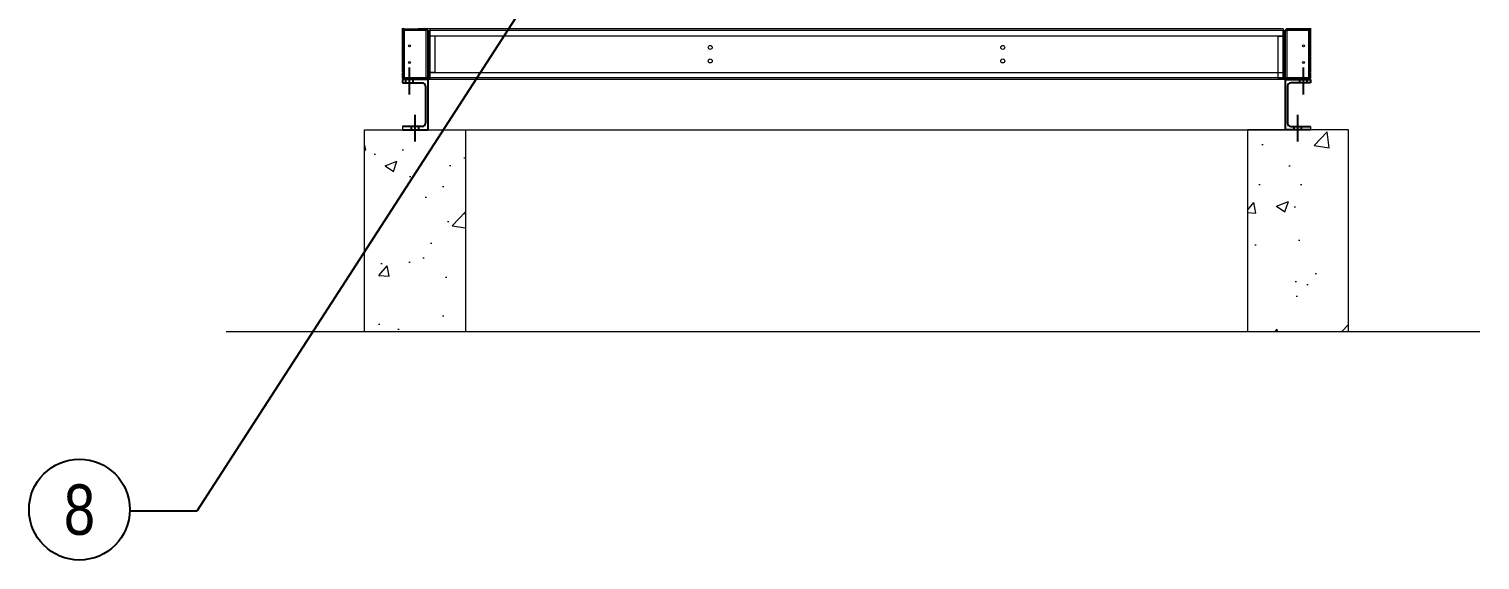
# Model space of a CAD drawing. Header units: millimetres. Extents: x 10706 to 40113, y 7812 to 28607.
# Drawn here: x 28631 to 32946, y 13965 to 15545 of the extents above; entities that cross this region are included whole.
import ezdxf
from ezdxf import colors
from ezdxf.entities.mleader import LeaderData, LeaderLine
from ezdxf.enums import TextEntityAlignment as Align
from ezdxf.math import Vec2, Vec3

# ---------------------------------------------------------------- set-up
doc = ezdxf.new("R2010")
doc.units = ezdxf.units.MM
doc.linetypes.add('CENTERX2', pattern=[4, 2.5, -0.5, 0.5, -0.5])
for name, color, linetype in [('냉각탑_dim', 1, 'Continuous'), ('냉각탑_text', 3, 'Continuous'), ('냉각탑_기초', 23, 'Continuous')]:
    doc.layers.add(name, color=color, linetype=linetype)
doc.styles.get("Standard").update_dxf_attribs({"font": 'arial.ttf'})

# ---------------------------------------------------------------- blocks, each defined once
blk = doc.blocks.new('2')
at = {"color": 7, "lineweight": 20, "ltscale": 0.003688}
blk.add_line((29741.6, 15540), (29741.6, 15546.7), dxfattribs=at)
at = {"color": 7, "lineweight": 20, "ltscale": 0.0085}
for p, q in [((29741.6, 15524.7), (29741.6, 15540)), ((29744.8, 15524.7), (29744.8, 15540)), ((29823.3, 15540), (29823.3, 15524.7)), ((32359.9, 15524.7), (32359.9, 15540)), ((32438.4, 15540), (32438.4, 15524.7)), ((32441.6, 15540), (32441.6, 15524.7)), ((32359.9, 15522.7), (32344.6, 15522.7)), ((29741.6, 15399.4), (29741.6, 15414.7)), ((29744.8, 15399.4), (29744.8, 15414.7)), ((29823.3, 15416.7), (29838.6, 15416.7)), ((29823.3, 15414.7), (29823.3, 15399.4)), ((32359.9, 15399.4), (32359.9, 15414.7)), ((32438.4, 15414.7), (32438.4, 15399.4)), ((32441.6, 15414.7), (32441.6, 15399.4)), ((32344.6, 15399.4), (32359.9, 15399.4))]:
    blk.add_line(p, q, dxfattribs=at)
at = {"color": 7, "lineweight": 20, "ltscale": 0.001198}
blk.add_line((29745.1, 15544.5), (29745.1, 15546.7), dxfattribs=at)
at = {"color": 7, "lineweight": 20, "ltscale": 0.069}
for p, q in [((29745.1, 15416.7), (29745.1, 15540.9)), ((32438.1, 15540.9), (32438.1, 15416.7))]:
    blk.add_line(p, q, dxfattribs=at)
at = {"color": 7, "lineweight": 20, "ltscale": 0.036444}
for p, q in [((29746.3, 15544.7), (29811.9, 15544.7)), ((29746.3, 15541.5), (29811.9, 15541.5)), ((29811.9, 15540), (29746.3, 15540)), ((32436.9, 15544.7), (32371.3, 15544.7)), ((32436.9, 15541.5), (32371.3, 15541.5)), ((32436.9, 15540), (32371.3, 15540)), ((29811.9, 15399.4), (29746.3, 15399.4)), ((29746.3, 15399.4), (29811.9, 15399.4)), ((29746.3, 15397.9), (29811.9, 15397.9)), ((29746.3, 15394.7), (29811.9, 15394.7)), ((29746.3, 15394.7), (29811.9, 15394.7)), ((32436.9, 15399.4), (32371.3, 15399.4)), ((32371.3, 15399.4), (32436.9, 15399.4)), ((32436.9, 15397.9), (32371.3, 15397.9)), ((32436.9, 15394.7), (32371.3, 15394.7))]:
    blk.add_line(p, q, dxfattribs=at)
at = {"color": 7, "lineweight": 20, "ltscale": 0.078111}
for p, q in [((29746.3, 15540), (29746.3, 15399.4)), ((29811.9, 15399.4), (29811.9, 15540)), ((29816.6, 15399.4), (29816.6, 15540)), ((32366.6, 15540), (32366.6, 15399.4)), ((32371.3, 15540), (32371.3, 15399.4)), ((32436.9, 15399.4), (32436.9, 15540)), ((32436.9, 15540), (32436.9, 15399.4))]:
    blk.add_line(p, q, dxfattribs=at)
at = {"color": 7, "lineweight": 20, "ltscale": 0.000834306}
for p, q in [((29780.1, 15541.5), (29780.1, 15540)), ((32397.6, 15541.5), (32397.6, 15540)), ((32399.6, 15540), (32399.6, 15541.5))]:
    blk.add_line(p, q, dxfattribs=at)
at = {"color": 7, "lineweight": 20, "ltscale": 0.000833331}
for p, q in [((29783.6, 15541.5), (29783.6, 15540)), ((29785.6, 15541.5), (29785.6, 15540)), ((29789.1, 15541.5), (29789.1, 15540)), ((29805.6, 15540), (29805.6, 15541.5)), ((32377.6, 15540), (32377.6, 15541.5)), ((32394.1, 15541.5), (32394.1, 15540)), ((32403.1, 15540), (32403.1, 15541.5))]:
    blk.add_line(p, q, dxfattribs=at)
at = {"color": 7, "lineweight": 20, "ltscale": 0.000888889}
for p, q in [((29788.6, 15546.3), (29788.6, 15544.7)), ((30655.6, 15546.3), (30655.6, 15544.7))]:
    blk.add_line(p, q, dxfattribs=at)
at = {"color": 7, "lineweight": 20, "ltscale": 0.481667}
blk.add_line((30655.6, 15544.7), (29788.6, 15544.7), dxfattribs=at)
at = {"color": 7, "lineweight": 20, "ltscale": 0.002611}
for p, q in [((29816.6, 15540), (29811.9, 15540)), ((29818.6, 15540), (29823.3, 15540)), ((29823.3, 15544.7), (29823.3, 15540)), ((32359.9, 15544.7), (32359.9, 15540)), ((32366.6, 15540), (32371.3, 15540)), ((32364.6, 15522.7), (32359.9, 15522.7)), ((29818.6, 15416.7), (29823.3, 15416.7)), ((29816.6, 15399.4), (29811.9, 15399.4)), ((29823.3, 15399.4), (29823.3, 15394.7)), ((32359.9, 15399.4), (32359.9, 15394.7)), ((32364.6, 15399.4), (32359.9, 15399.4)), ((32366.6, 15399.4), (32371.3, 15399.4))]:
    blk.add_line(p, q, dxfattribs=at)
at = {"color": 7, "lineweight": 20, "ltscale": 0.0685}
for p, q in [((29818.6, 15540), (29818.6, 15416.7)), ((32344.6, 15522.7), (32344.6, 15399.4)), ((32359.9, 15399.4), (32359.9, 15522.7)), ((32364.6, 15399.4), (32364.6, 15522.7))]:
    blk.add_line(p, q, dxfattribs=at)
at = {"color": 7, "lineweight": 20}
for p, q in [((32359.9, 15544.7), (29823.3, 15544.7)), ((32359.9, 15540), (29823.3, 15540)), ((29823.3, 15524.7), (32359.9, 15524.7)), ((32359.9, 15414.7), (29823.3, 15414.7)), ((32359.9, 15399.4), (29823.3, 15399.4)), ((32359.9, 15394.7), (29823.3, 15394.7))]:
    blk.add_line(p, q, dxfattribs=at)
at = {"color": 7, "lineweight": 20, "ltscale": 0.009611}
for p, q in [((32359.9, 15540), (32359.9, 15522.7)), ((32361.4, 15540), (32361.4, 15522.7)), ((32364.6, 15522.7), (32364.6, 15540)), ((29818.6, 15416.7), (29818.6, 15399.4)), ((29821.8, 15399.4), (29821.8, 15416.7))]:
    blk.add_line(p, q, dxfattribs=at)
at = {"color": 7, "lineweight": 20, "ltscale": 0.000833333}
for p, q in [((32361.4, 15540), (32359.9, 15540)), ((29743.6, 15416.7), (29745.1, 15416.7)), ((32439.6, 15416.7), (32438.1, 15416.7)), ((29781.6, 15398.2), (29780.1, 15398.2)), ((29789.1, 15398.2), (29787.6, 15398.2)), ((29811.9, 15399.4), (29813.4, 15399.4)), ((29823.3, 15399.4), (29821.8, 15399.4)), ((32371.3, 15399.4), (32369.8, 15399.4)), ((32394.1, 15398.2), (32395.6, 15398.2)), ((32401.6, 15398.2), (32403.1, 15398.2))]:
    blk.add_line(p, q, dxfattribs=at)
at = {"color": 7, "lineweight": 20, "ltscale": 0.001778}
for p, q in [((32364.6, 15540), (32361.4, 15540)), ((29741.6, 15524.7), (29744.8, 15524.7)), ((32441.6, 15524.7), (32438.4, 15524.7)), ((29741.6, 15414.7), (29744.8, 15414.7)), ((32441.6, 15414.7), (32438.4, 15414.7)), ((29818.6, 15399.4), (29821.8, 15399.4))]:
    blk.add_line(p, q, dxfattribs=at)
at = {"color": 7, "lineweight": 20, "ltscale": 0.001199}
blk.add_line((32438.1, 15546.7), (32438.1, 15544.5), dxfattribs=at)
at = {"color": 7, "lineweight": 20, "ltscale": 0.003722}
blk.add_line((32441.6, 15546.7), (32441.6, 15540), dxfattribs=at)
blk.add_line((32441.6, 15546.7), (32441.6, 15540), dxfattribs=at)
at = {"color": 7, "lineweight": 20, "ltscale": 0.06}
for p, q in [((29741.6, 15416.7), (29741.6, 15524.7)), ((29823.3, 15524.7), (29823.3, 15416.7)), ((29838.6, 15416.7), (29838.6, 15524.7)), ((32441.6, 15524.7), (32441.6, 15416.7))]:
    blk.add_line(p, q, dxfattribs=at)
at = {"color": 7, "lineweight": 20, "ltscale": 0.060001}
blk.add_line((32441.6, 15524.7), (32441.6, 15416.7), dxfattribs=at)
at = {"color": 7, "lineweight": 20, "ltscale": 0.001944}
for p, q in [((29745.1, 15416.7), (29741.6, 15416.7)), ((32438.1, 15416.7), (32441.6, 15416.7)), ((29780.1, 15398.2), (29783.6, 15398.2)), ((32403.1, 15398.2), (32399.6, 15398.2))]:
    blk.add_line(p, q, dxfattribs=at)
at = {"color": 7, "lineweight": 20, "ltscale": 0.001111}
for p, q in [((29741.6, 15416.7), (29743.6, 15416.7)), ((29818.6, 15414.7), (29816.6, 15414.7)), ((29823.3, 15416.7), (29823.3, 15414.7)), ((32366.6, 15414.7), (32364.6, 15414.7)), ((32439.6, 15416.7), (32441.6, 15416.7)), ((29785.6, 15398.2), (29787.6, 15398.2)), ((32395.6, 15398.2), (32397.6, 15398.2))]:
    blk.add_line(p, q, dxfattribs=at)
at = {"color": 7, "lineweight": 20, "ltscale": 0.010111}
for p, q in [((29745.1, 15398.5), (29745.1, 15416.7)), ((32438.1, 15416.7), (32438.1, 15398.5)), ((32438.1, 15416.7), (32438.1, 15398.5))]:
    blk.add_line(p, q, dxfattribs=at)
at = {"color": 1, "linetype": 'CENTERX2', "ltscale": 50}
for p, q in [((29762.6, 15349.7), (29762.6, 15429.7)), ((32420.6, 15349.7), (32420.6, 15429.7)), ((29779.1, 15209.7), (29779.1, 15289.7)), ((32404.1, 15209.7), (32404.1, 15289.7))]:
    blk.add_line(p, q, dxfattribs=at)
at = {"color": 7, "lineweight": 20, "ltscale": 0.000632501}
blk.add_line((29741.6, 15398.2), (29741.6, 15399.3), dxfattribs=at)
at = {"color": 7, "lineweight": 25, "ltscale": 0.008333}
for p, q in [((29741.6, 15394.7), (29741.6, 15384.7)), ((32441.6, 15394.7), (32441.6, 15384.7))]:
    blk.add_line(p, q, dxfattribs=at)
at = {"color": 7, "lineweight": 25, "ltscale": 0.125}
for p, q in [((29816.6, 15394.7), (29741.6, 15394.7)), ((32366.6, 15394.7), (32441.6, 15394.7)), ((29741.6, 15244.7), (29816.6, 15244.7)), ((32441.6, 15244.7), (32366.6, 15244.7))]:
    blk.add_line(p, q, dxfattribs=at)
at = {"color": 7, "lineweight": 25, "ltscale": 0.05125}
for p, q in [((29741.6, 15384.7), (29800.1, 15384.7)), ((32441.6, 15384.7), (32383.1, 15384.7)), ((29800.1, 15254.7), (29741.6, 15254.7)), ((32383.1, 15254.7), (32441.6, 15254.7))]:
    blk.add_line(p, q, dxfattribs=at)
at = {"color": 7, "lineweight": 20, "ltscale": 0.000665759}
blk.add_line((29745.1, 15394.7), (29746.3, 15394.7), dxfattribs=at)
at = {"color": 7, "lineweight": 20, "ltscale": 0.00066576}
blk.add_line((29745.1, 15394.7), (29746.3, 15394.7), dxfattribs=at)
at = {"color": 7, "lineweight": 20, "ltscale": 0.019278}
for p, q in [((29745.4, 15398.2), (29780.1, 15398.2)), ((29780.1, 15398.2), (29745.4, 15398.2)), ((32403.1, 15398.2), (32437.8, 15398.2)), ((32437.8, 15398.2), (32403.1, 15398.2))]:
    blk.add_line(p, q, dxfattribs=at)
for p, q in [((29751.6, 15384.7), (29751.6, 15394.7)), ((29773.6, 15384.7), (29773.6, 15394.7)), ((32409.6, 15384.7), (32409.6, 15394.7)), ((32431.6, 15384.7), (32431.6, 15394.7)), ((29768.1, 15244.7), (29768.1, 15254.7)), ((29790.1, 15244.7), (29790.1, 15254.7)), ((32393.1, 15244.7), (32393.1, 15254.7)), ((32415.1, 15244.7), (32415.1, 15254.7))]:
    blk.add_line(p, q)
at = {"color": 7, "lineweight": 20, "ltscale": 0.000666669}
for p, q in [((29780.1, 15399.4), (29780.1, 15398.2)), ((29789.1, 15399.4), (29789.1, 15398.2))]:
    blk.add_line(p, q, dxfattribs=at)
at = {"color": 7, "lineweight": 20, "ltscale": 0.000667645}
for p, q in [((29783.6, 15399.4), (29783.6, 15398.2)), ((29787.6, 15398.2), (29787.6, 15399.4)), ((32397.6, 15398.2), (32397.6, 15399.4))]:
    blk.add_line(p, q, dxfattribs=at)
at = {"color": 7, "lineweight": 20, "ltscale": 0.00066667}
for p, q in [((29785.6, 15399.4), (29785.6, 15398.2)), ((32395.6, 15399.4), (32395.6, 15398.2)), ((32399.6, 15398.2), (32399.6, 15399.4))]:
    blk.add_line(p, q, dxfattribs=at)
at = {"color": 7, "lineweight": 20, "ltscale": 0.013167}
for p, q in [((29812.8, 15398.2), (29789.1, 15398.2)), ((32394.1, 15398.2), (32370.4, 15398.2))]:
    blk.add_line(p, q, dxfattribs=at)
at = {"color": 7, "lineweight": 20, "ltscale": 0.000166667}
for p, q in [((29789.1, 15398.2), (29789.1, 15397.9)), ((32394.1, 15398.2), (32394.1, 15397.9))]:
    blk.add_line(p, q, dxfattribs=at)
at = {"color": 7, "lineweight": 25, "ltscale": 0.091667}
for p, q in [((29810.1, 15374.7), (29810.1, 15264.7)), ((32373.1, 15374.7), (32373.1, 15264.7))]:
    blk.add_line(p, q, dxfattribs=at)
at = {"color": 7, "lineweight": 20, "ltscale": 0.006332}
blk.add_line((29823.3, 15394.7), (29811.9, 15394.7), dxfattribs=at)
at = {"color": 7, "lineweight": 20, "ltscale": 0.003809}
for p, q in [((29823.3, 15398.2), (29816.5, 15398.2)), ((32366.8, 15398.2), (32359.9, 15398.2))]:
    blk.add_line(p, q, dxfattribs=at)
at = {"ltscale": 25}
for p, q in [((29816.6, 15394.7), (29816.6, 15244.7)), ((32366.6, 15394.7), (32366.6, 15244.7))]:
    blk.add_line(p, q, dxfattribs=at)
at = {"color": 7, "lineweight": 20, "ltscale": 0.006333}
blk.add_line((32371.3, 15394.7), (32359.9, 15394.7), dxfattribs=at)
at = {"color": 7, "lineweight": 20, "ltscale": 0.000667643}
for p, q in [((32394.1, 15398.2), (32394.1, 15399.4)), ((32403.1, 15398.2), (32403.1, 15399.4))]:
    blk.add_line(p, q, dxfattribs=at)
at = {"color": 7, "lineweight": 20, "ltscale": 0.00066766}
blk.add_line((32394.1, 15398.2), (32394.1, 15399.4), dxfattribs=at)
at = {"color": 7, "lineweight": 20, "ltscale": 0.000666671}
for p, q in [((32438.1, 15394.7), (32436.9, 15394.7)), ((32441.6, 15399.4), (32441.6, 15398.2))]:
    blk.add_line(p, q, dxfattribs=at)
at = {"color": 7, "lineweight": 15, "ltscale": 0.0625}
for p, q in [((29741.6, 15254.7), (29741.6, 15244.7)), ((32441.6, 15254.7), (32441.6, 15244.7))]:
    blk.add_line(p, q, dxfattribs=at)
at = {"lineweight": 5}
blk.add_line((29816.6, 15244.7), (32366.6, 15244.7), dxfattribs=at)
at = {"color": 7, "lineweight": 20}
for centre, radius in [((29762.6, 15494.7), 3), ((30656.6, 15489.7), 6), ((31526.6, 15489.7), 6), ((32420.6, 15494.7), 3), ((29762.6, 15444.7), 3), ((30656.6, 15449.7), 6), ((31526.6, 15449.7), 6), ((32420.6, 15444.7), 3)]:
    blk.add_circle(centre, radius, dxfattribs=at)
for centre, radius, start, end in [((29746.3, 15540), 4.7, 90, 180), ((29746.3, 15540), 1.5, 90, 180), ((29811.9, 15540), 4.7, 0, 90), ((29811.9, 15540), 1.5, 0, 90), ((32371.3, 15540), 4.7, 90, 180), ((32371.3, 15540), 1.5, 90, 180), ((32436.9, 15540), 4.7, 0, 90), ((32436.9, 15540), 1.5, 0, 90), ((29746.3, 15399.4), 4.7, 180, 270), ((29745.1, 15398.2), 3.5, 180, 270), ((29746.3, 15399.4), 1.5, 180, 270), ((29780.1, 15398.2), 3.5, 270, 270.9147), ((29780.1, 15398.2), 1.5, 348.463, 0), ((29780.1, 15398.2), 3.5, 355.0829, 0), ((29811.9, 15399.4), 1.5, 270, 0), ((29811.9, 15399.4), 4.7, 270, 0), ((32371.3, 15399.4), 4.7, 180, 270), ((32371.3, 15399.4), 1.5, 180, 270), ((32403.1, 15398.2), 3.5, 180, 184.9171), ((32403.1, 15398.2), 1.5, 180, 191.537), ((32403.1, 15398.2), 3.5, 269.0991, 270), ((32436.9, 15399.4), 1.5, 270, 0), ((32436.9, 15399.4), 4.7, 270, 0), ((32438.1, 15398.2), 3.5, 270, 0)]:
    blk.add_arc(centre, radius, start, end, dxfattribs=at)
at = {"color": 7, "lineweight": 25}
for centre, start, end in [((29800.1, 15374.7), 0, 90), ((32383.1, 15374.7), 90, 180), ((29800.1, 15264.7), 270, 0), ((32383.1, 15264.7), 180, 270)]:
    blk.add_arc(centre, 10, start, end, dxfattribs=at)

msp = doc.modelspace()

# ---------------------------------------------------------------- hatches: boundary and pattern name
at = {"layer": '냉각탑_기초', "lineweight": 20, "ltscale": 30}
h = msp.add_hatch(dxfattribs=at)
h.set_pattern_fill('AR-CONC', color=256, scale=50, style=0)
h.set_pattern_definition([(50, (15000.62, -1296.64), (358.63, -31.376), [37.5, -412.5]), (355, (15000.62, -1296.64), (-69.3757, 376.096), [30, -330]), (100.4514, (15030.5, -1299.25), (289.2547, 344.72), [31.87, -350.571]), (46.1842, (15000.62, -1196.64), (533.6205, -82.7595), [56.25, -618.75]), (96.6356, (15045.1, -1203.53), (467.331, 487.059), [47.805, -525.856]), (351.1842, (15000.6, -1196.64), (467.331, 487.059), [45, -495]), (21, (15050.62, -1221.64), (298.4535, -201.3094), [37.5, -412.5]), (326, (15050.62, -1221.64), (121.6577, 362.575), [30, -330]), (71.4514, (15075.5, -1238.4), (420.1113, 161.265), [31.87, -350.571]), (37.5, (15000.62, -1296.64), (6.0799, 166.4469), [0, -326, 0, -335, 0, -331.25]), (7.5, (15000.62, -1296.64), (131.5348, 197.2059), [0, -191, 0, -318.5, 0, -126.25]), (327.5, (14889.12, -1296.64), (266.9112, -11.2774), [0, -125, 0, -390, 0, -517.5]), (317.5, (14839.12, -1296.64), (291.593, 50.0525), [0, -162.5, 0, -259, 0, -367.5])])
h.paths.add_polyline_path([(29929.1, 15244.7), (29629.1, 15244.7), (29629.1, 14644.7), (29929.1, 14644.7)])
h = msp.add_hatch(dxfattribs=at)
h.set_pattern_fill('AR-CONC', color=256, scale=50, style=0)
h.set_pattern_definition([(50, (15495.62, -1296.64), (358.63, -31.376), [37.5, -412.5]), (355, (15495.62, -1296.64), (-69.3757, 376.096), [30, -330]), (100.4514, (15525.5, -1299.25), (289.2547, 344.72), [31.87, -350.571]), (46.1842, (15495.62, -1196.64), (533.6205, -82.7595), [56.25, -618.75]), (96.6356, (15540.1, -1203.53), (467.331, 487.059), [47.805, -525.856]), (351.1842, (15495.6, -1196.64), (467.331, 487.059), [45, -495]), (21, (15545.62, -1221.64), (298.4535, -201.3094), [37.5, -412.5]), (326, (15545.62, -1221.64), (121.6577, 362.575), [30, -330]), (71.4514, (15570.5, -1238.4), (420.1113, 161.265), [31.87, -350.571]), (37.5, (15495.62, -1296.64), (6.0799, 166.4469), [0, -326, 0, -335, 0, -331.25]), (7.5, (15495.62, -1296.64), (131.5348, 197.2059), [0, -191, 0, -318.5, 0, -126.25]), (327.5, (15384.12, -1296.64), (266.9112, -11.2774), [0, -125, 0, -390, 0, -517.5]), (317.5, (15334.12, -1296.64), (291.593, 50.0525), [0, -162.5, 0, -259, 0, -367.5])])
h.paths.add_polyline_path([(32254.1, 15244.7), (32554.1, 15244.7), (32554.1, 14644.7), (32254.1, 14644.7)])

# ---------------------------------------------------------------- linework, layer by layer
at = {"layer": '냉각탑_dim', "linetype": 'ByBlock', "lineweight": -3}
msp.add_circle((28781.1, 14114.5), 150, dxfattribs=at)
at = {"layer": '냉각탑_기초', "lineweight": 20, "ltscale": 30}
msp.add_line((29217.1, 14644.7), (32945.5, 14644.7), dxfattribs=at)
for points in [[(29629.1, 14644.7), (29629.1, 15244.7), (29929.1, 15244.7), (29929.1, 14644.7)], [(32554.1, 14644.7), (32554.1, 15244.7), (32254.1, 15244.7), (32254.1, 14644.7)]]:
    msp.add_lwpolyline(points, dxfattribs=at)

# ---------------------------------------------------------------- block references
msp.add_blockref('2', (0, 0))

# ---------------------------------------------------------------- texts
at = {"layer": '냉각탑_text', "width": 0.8}
msp.add_text('8', height=150, dxfattribs=at).set_placement((28781.1, 14114.5), align=Align.MIDDLE_CENTER)

# ---------------------------------------------------------------- leaders
at = {"layer": '냉각탑_dim', "lineweight": -3}
ml = msp.add_multileader_mtext('Standard', dxfattribs=at)
ml.set_content('')
ml.set_leader_properties(color=256)
ml.build(insert=Vec2(0, 0))
ml.multileader.update_dxf_attribs({"text_right_attachment_type": 6, "dogleg_length": 5, "arrow_head_size": 199.5, "scale": 30})
ctx = ml.context
ctx.base_point, ctx.scale, ctx.char_height, ctx.arrow_head_size, ctx.landing_gap_size, ctx.plane_origin = Vec3(28931.1, 14109.8), 30, 7.18, 199.5, 3.59, Vec3(30436, 14435.5)
ctx.right_attachment, ctx.text_align_type = 6, 2
notes = []
notes.append((ctx, [(0, (1, 1, 0), (29130.6, 14109.8), (-1, 0), 199.5, [(0, [(30305.9, 15932.5)], 0, [])])]))
ctx.mtext, ml.multileader.dxf.content_type = None, 0
for ctx, leaders in notes:
    for number, flags, end, landing, length, lines in leaders:
        leader = LeaderData()
        leader.index, (leader.has_last_leader_line, leader.has_dogleg_vector, leader.attachment_direction) = number, flags
        leader.last_leader_point, leader.dogleg_vector, leader.dogleg_length = Vec3(end), Vec3(landing), length
        for number, points, colour, breaks in lines:
            line = LeaderLine()
            line.index, line.vertices, line.color, line.breaks = number, Vec3.list(points), colors.encode_raw_color(colour), breaks
            leader.lines.append(line)
        ctx.leaders.append(leader)

doc.saveas('drawing.dxf')
